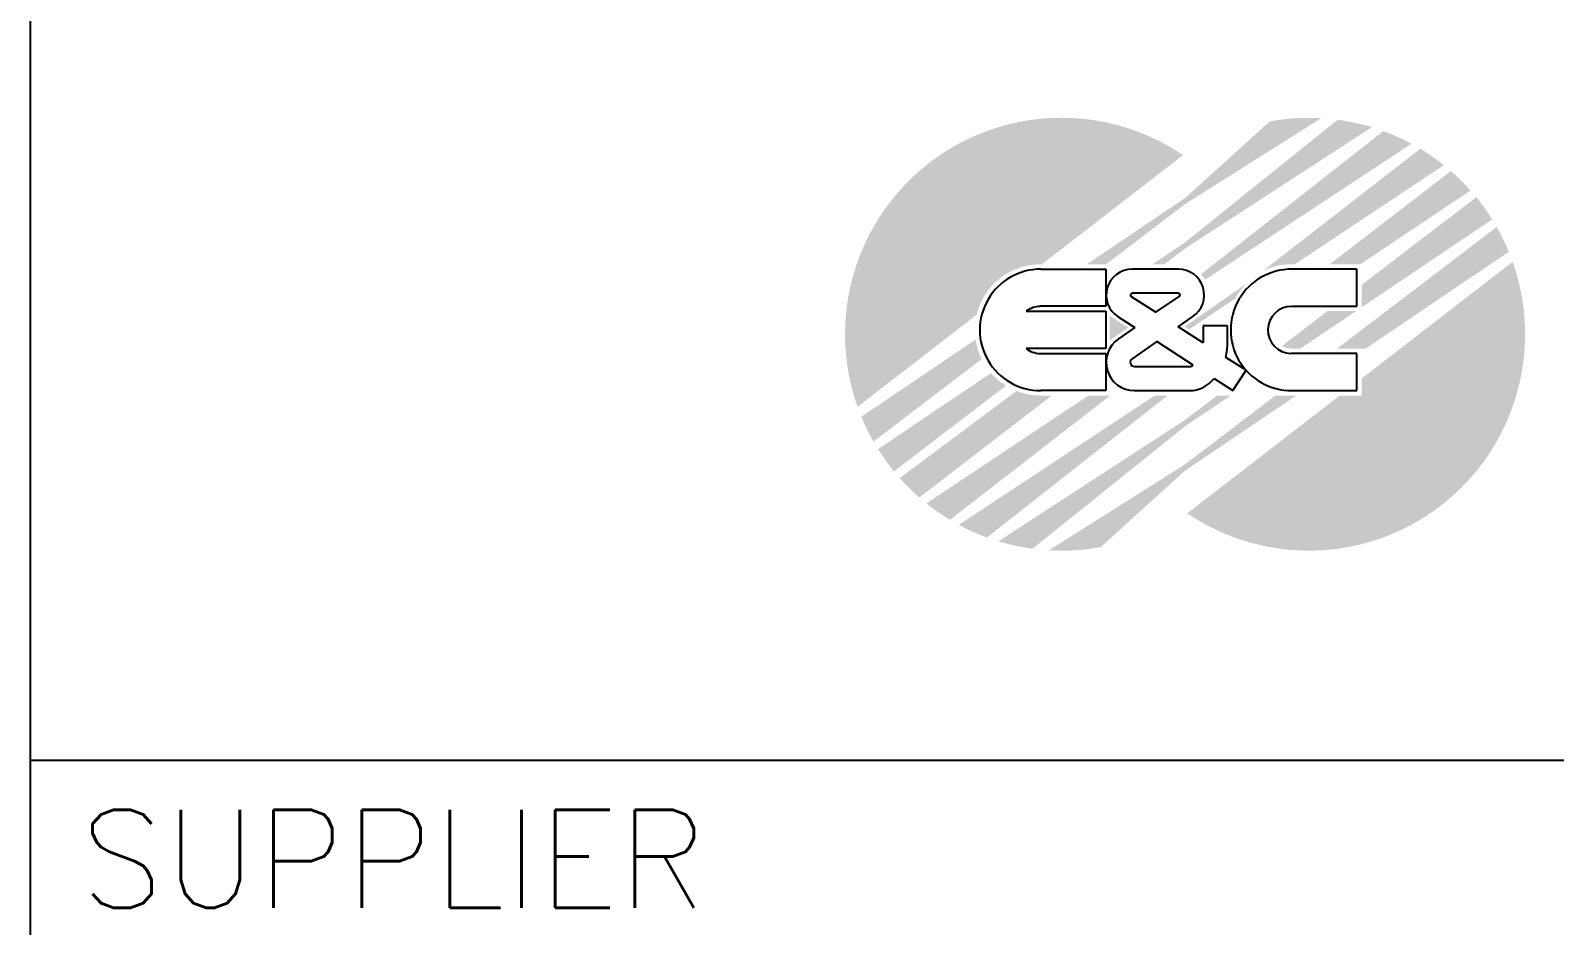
# Model space of a CAD drawing. Header units: millimetres. Extents: x 162 to 582, y 91 to 388.
# Drawn here: x 496.16 to 508.59, y 133.55 to 140.85 of the extents above; entities that cross this region are included whole.
import ezdxf

# ---------------------------------------------------------------- set-up
doc = ezdxf.new("R2010")
doc.units = ezdxf.units.MM
doc.layers.add('0_Title Block', color=7, linetype='Continuous')
doc.styles.get("Standard").update_dxf_attribs({"font": 'txt.shx', "bigfont": 'bigfont.shx'})

# ---------------------------------------------------------------- blocks, each defined once
blk = doc.blocks.new('GE&DAEWOO_TEMPLATE')
h = blk.add_hatch(color=0)
h.dxf.hatch_style = 1
h.paths.add_polyline_path([(343.73, 48.486, 0.724771), (341.076, 46.434), (342.047, 47.185, -0.353646), (342.579, 47.596)])
h = blk.add_hatch(color=0)
h.dxf.hatch_style = 1
h.paths.add_polyline_path([(344.857, 48.787, 0.059739), (344.438, 48.761), (343.748, 48.137), (342.947, 47.597), (343.104, 47.597), (343.747, 48.087)])
h = blk.add_hatch(color=0)
h.dxf.hatch_style = 1
h.paths.add_polyline_path([(345.27, 48.714, 0.040531), (344.991, 48.774), (343.747, 47.775), (343.482, 47.597), (343.58, 47.597), (343.749, 47.726)])
h = blk.add_hatch(color=0)
h.dxf.hatch_style = 1
h.paths.add_polyline_path([(345.593, 48.579, 0.035586), (345.364, 48.682), (343.877, 47.515, -0.055506), (343.91, 47.47)])
h = blk.add_hatch(color=0)
h.dxf.hatch_style = 1
h.paths.add_polyline_path([(345.857, 48.404, 0.033135), (345.665, 48.538), (344.384, 47.544, -0.113394), (344.618, 47.597), (344.643, 47.597)])
h = blk.add_hatch(color=0)
h.dxf.hatch_style = 1
h.paths.add_polyline_path([(346.075, 48.198, 0.031895), (345.915, 48.356), (344.927, 47.597), (345.177, 47.597)])
h = blk.add_hatch(color=0)
h.dxf.hatch_style = 1
h.paths.add_polyline_path([(346.251, 47.962, 0.031576), (346.122, 48.143), (345.188, 47.429), (345.188, 47.246)])
h = blk.add_hatch(color=0)
h.dxf.hatch_style = 1
h.paths.add_polyline_path([(346.387, 47.698, 0.03194), (346.288, 47.9), (344.987, 46.909), (345.22, 46.909)])
h = blk.add_hatch(color=0)
h.dxf.hatch_style = 1
h.paths.add_polyline_path([(346.418, 47.616), (345.188, 46.666), (345.188, 46.526), (345.008, 46.526), (343.765, 45.566, 0.724712)])
h = blk.add_hatch(color=0)
h.dxf.hatch_style = 1
h.paths.add_polyline_path([(344.155, 47.316, -0.07491), (344.25, 47.44), (343.744, 47.088), (343.78, 47.065)])
h = blk.add_hatch(color=0)
h.dxf.hatch_style = 1
h.paths.add_polyline_path([(343.284, 47.079), (343.132, 47.177), (343.132, 46.976)])
h = blk.add_hatch(color=0)
h.dxf.hatch_style = 1
h.paths.add_polyline_path([(345.14, 47.214), (344.907, 47.214), (344.537, 46.93, 0.126859), (344.61, 46.909), (344.687, 46.909)])
h = blk.add_hatch(color=0)
h.dxf.hatch_style = 1
h.paths.add_polyline_path([(342.088, 46.823, -0.07844), (342.038, 46.982), (341.107, 46.353, 0.031939), (341.206, 46.151)])
h = blk.add_hatch(color=0)
h.dxf.hatch_style = 1
h.paths.add_polyline_path([(342.286, 46.606, -0.074701), (342.164, 46.709), (341.243, 46.089, 0.031577), (341.373, 45.908)])
h = blk.add_hatch(color=0)
h.dxf.hatch_style = 1
h.paths.add_polyline_path([(342.66, 46.526), (342.568, 46.526, -0.093199), (342.373, 46.563), (341.42, 45.853, 0.031909), (341.58, 45.695)])
h = blk.add_hatch(color=0)
h.dxf.hatch_style = 1
h.paths.add_polyline_path([(343.136, 46.526), (342.959, 46.526), (341.638, 45.647, 0.033138), (341.83, 45.513)])
h = blk.add_hatch(color=0)
h.dxf.hatch_style = 1
h.paths.add_polyline_path([(343.604, 46.526), (343.5, 46.526), (341.902, 45.472, 0.035603), (342.131, 45.369)])
h = blk.add_hatch(color=0)
h.dxf.hatch_style = 1
h.paths.add_polyline_path([(344.118, 46.526), (344.008, 46.526), (343.742, 46.324), (342.225, 45.338, 0.040497), (342.503, 45.277), (343.747, 46.276)])
h = blk.add_hatch(color=0)
h.dxf.hatch_style = 1
h.paths.add_polyline_path([(344.653, 46.526), (344.484, 46.526), (343.748, 45.966), (342.636, 45.264, 0.060157), (343.058, 45.29), (343.747, 45.914)])
at = {"color": 0}
for p, q in [((334.332, 14.5), (334.332, 59.417)), ((342.571, 47.557), (343.102, 47.557)), ((343.102, 47.557), (343.102, 47.254)), ((343.692, 47.557), (343.315, 47.557)), ((345.148, 47.557), (344.617, 47.557)), ((345.148, 47.254), (345.148, 47.557)), ((343.692, 47.36), (343.315, 47.36)), ((343.102, 47.254), (342.566, 47.254)), ((343.307, 47.334), (343.508, 47.205)), ((343.508, 47.205), (343.7, 47.334)), ((344.616, 47.254), (345.148, 47.254)), ((342.45, 47.214), (343.102, 47.214)), ((343.102, 47.214), (343.102, 46.909)), ((343.201, 47.168), (343.338, 47.08)), ((343.69, 47.087), (343.81, 47.17)), ((343.338, 47.08), (343.204, 46.989)), ((343.895, 46.956), (343.69, 47.087)), ((344.092, 47.094), (343.895, 47.094)), ((343.895, 47.094), (343.895, 46.956)), ((344.092, 46.961), (344.092, 47.094)), ((343.102, 46.909), (342.45, 46.909)), ((342.562, 46.869), (343.102, 46.869)), ((343.102, 46.869), (343.102, 46.566)), ((343.516, 46.966), (343.315, 46.826)), ((343.814, 46.774), (343.516, 46.966)), ((345.148, 46.869), (344.609, 46.869)), ((345.148, 46.566), (345.148, 46.869)), ((343.334, 46.763), (343.782, 46.763)), ((344.244, 46.732), (344.08, 46.837)), ((344.137, 46.566), (344.244, 46.732)), ((343.983, 46.665), (344.137, 46.566)), ((343.102, 46.566), (342.568, 46.566)), ((343.334, 46.566), (343.784, 46.566)), ((344.614, 46.566), (345.148, 46.566)), ((398.5, 43.552), (334.332, 43.552))]:
    blk.add_line(p, q, dxfattribs=at)
for centre, radius, start, end in [((342.568, 47.061), 0.495, 89.6446, 270.3554), ((343.315, 47.345), 0.211, 90, 237.2679), ((343.692, 47.345), 0.211, 303.9449, 90), ((344.614, 47.061), 0.495, 89.6446, 270.3554), ((343.315, 47.345), 0.0142, 90, 237.2679), ((343.692, 47.345), 0.0142, 303.9449, 90), ((342.568, 47.061), 0.192, 90.5704, 127.6367), ((344.614, 47.061), 0.192, 89.4296, 268.3777), ((343.334, 46.797), 0.231, 124.109, 270), ((342.568, 47.061), 0.192, 232.3303, 268.3777), ((343.571, 46.949), 0.521, 347.6136, 1.3579), ((343.334, 46.797), 0.0345, 124.109, 270), ((343.78, 46.823), 0.0599, 271.6712, 304.5818), ((343.78, 46.823), 0.257, 270.8069, 322.1089)]:
    blk.add_arc(centre, radius, start, end, dxfattribs=at)
at = {"color": 0, "insert": (334.735, 43.149), "char_height": 0.8, "attachment_point": 1}
blk.add_mtext('SUPPLIER', dxfattribs=at)

msp = doc.modelspace()

# ---------------------------------------------------------------- block references
at = {"layer": '0_Title Block'}
msp.add_blockref('GE&DAEWOO_TEMPLATE', (161.831, 91.344), dxfattribs=at)

doc.saveas('drawing.dxf')
